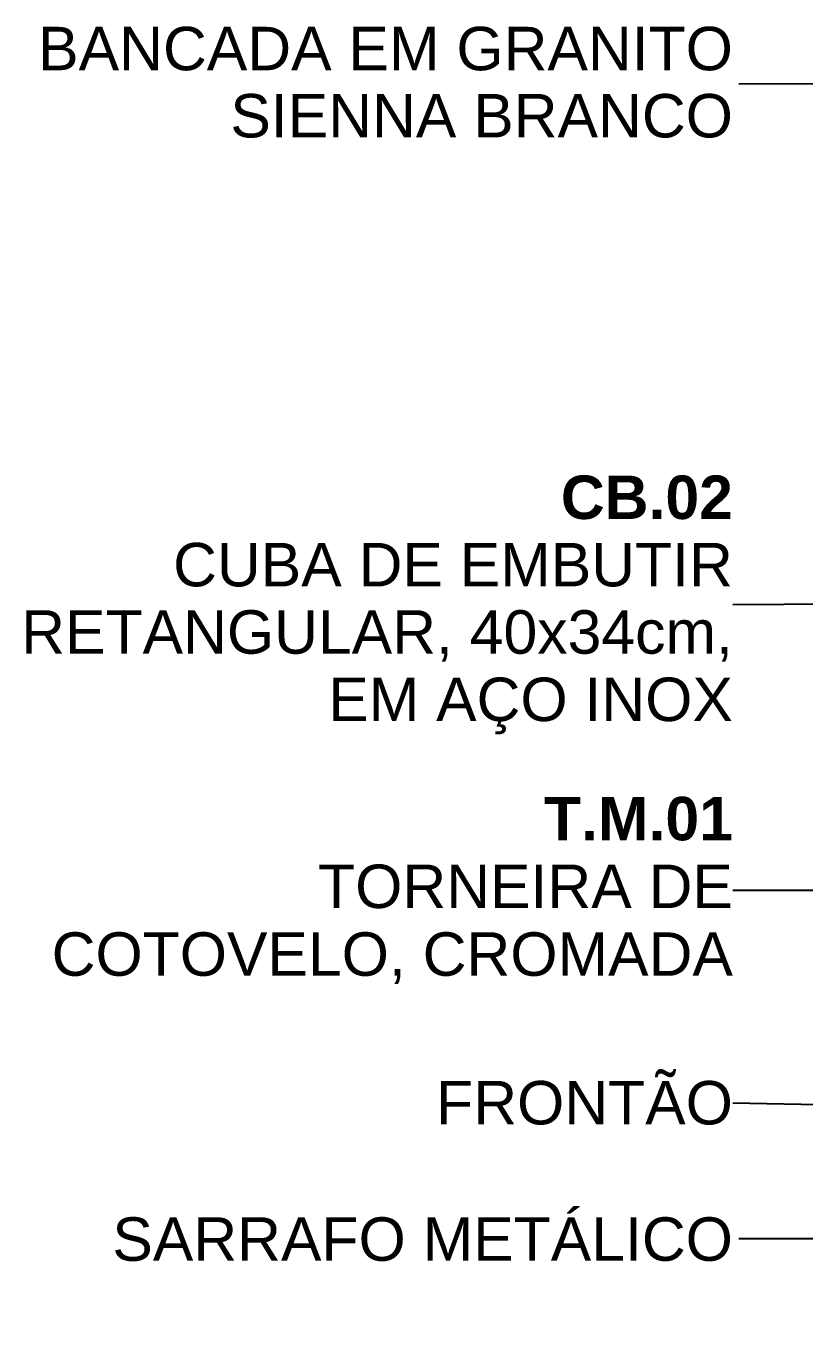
# Model space of a CAD drawing. Header units: metres. Extents: x -1.1 to 45.1, y -1 to 1.8.
# Drawn here: x 27.299 to 27.837, y -0.685 to 0.218 of the extents above; entities that cross this region are included whole.
import ezdxf

# ---------------------------------------------------------------- set-up
doc = ezdxf.new("R2010")
doc.units = ezdxf.units.M
doc.header["$MEASUREMENT"] = 0
doc.layers.add('COTAS DETALHAMENTO.EXEC_Caneta_No__1', color=7, linetype='Continuous', lineweight=40)
doc.layers.add('COTAS DETALHAMENTO.EXEC_Caneta_No__99', color=7, linetype='Continuous', lineweight=20)
doc.layers.add('COTAS DETALHAMENTO.EXEC_Caneta_No__27', color=7, linetype='Continuous', lineweight=0, true_color=0xbd2d17)
doc.styles.add('GENERATED_STYLE_1', font='arial.ttf')
doc.styles.add('GENERATED_STYLE_2', font='arial.ttf')
doc.dimstyles.new('GENERATED_STYLE__20', dxfattribs={"dimtxt": 0.18, "dimasz": 0.03648, "dimexe": 0.18, "dimexo": 0.0625, "dimgap": 0, "dimtad": 0, "dimtih": 1, "dimtoh": 1, "dimdec": 4, "dimzin": 0, "dimdsep": 46, "dimcen": 0.09, "dimadec": 0, "dimazin": 0, "dimtfac": 1, "dimtdec": 4, "dimtmove": 0, "dimatfit": 3, "dimldrblk": 'ARROWHEAD_11', "dimfxl": 0, "dimtolj": 1, "dimtzin": 0, "dimarcsym": 0})

# ---------------------------------------------------------------- blocks, each defined once
blk = doc.blocks.new('ARROWHEAD_11')
at = {"color": 0, "linetype": 'Continuous', "lineweight": 0}
blk.add_line((0, 0), (-1, 0), dxfattribs=at)
at = {"color": 0, "linetype": 'Continuous', "lineweight": 0, "const_width": 0.25, "flags": 128}
blk.add_lwpolyline([(-0.125, 0, 1), (0.125, 0, 1)], format="xyb", close=True, dxfattribs=at)

msp = doc.modelspace()

# ---------------------------------------------------------------- texts
at = {"layer": 'COTAS DETALHAMENTO.EXEC_Caneta_No__1', "color": 7, "linetype": 'Continuous', "lineweight": 40, "insert": (27.78718, -0.18157), "char_height": 0.03, "attachment_point": 6, "line_spacing_factor": 0.929826, "style": 'GENERATED_STYLE_2'}
msp.add_mtext('\\A1;{\\pqr;\\fArial|b1|i0|c0|p0;\\W1.000000;CB.0\\fArial|b1|i0|c0|p0;\\W1.000000;2\\P\\pqr;\\fArial|b0|i0|c0|p0;\\W1.000000;CUBA DE EMBUTIR\\P\\pqr;\\fArial|b0|i0|c0|p0;\\W1.000000;RETANGULAR, 40x34cm,\\P\\pqr;\\fArial|b0|i0|c0|p0;\\W1.000000;EM AÇO INOX}', dxfattribs=at)
at = {"layer": 'COTAS DETALHAMENTO.EXEC_Caneta_No__1', "color": 7, "linetype": 'Continuous', "lineweight": 40, "insert": (27.78718, -0.37858), "char_height": 0.03, "width": 0.4780938, "attachment_point": 6, "line_spacing_factor": 0.93504, "style": 'GENERATED_STYLE_2'}
msp.add_mtext('\\A1;{\\pqr;\\fArial|b1|i0|c0|p0;\\W1.000000;T.M.01\\P\\pqr;\\fArial|b0|i0|c0|p0;\\W1.000000;T\\fArial|b0|i0|c0|p0;\\W1.000000;ORNEIRA DE COTOVELO\\fArial|b0|i0|c0|p0;\\W1.000000;, CROMADA}', dxfattribs=at)
at = {"layer": 'COTAS DETALHAMENTO.EXEC_Caneta_No__99', "color": 7, "linetype": 'Continuous', "lineweight": 20, "insert": (27.78718, 0.17919), "char_height": 0.03, "attachment_point": 6, "line_spacing_factor": 0.927148, "style": 'GENERATED_STYLE_1'}
msp.add_mtext('\\A1;{\\pqr;\\fArial|b0|i0|c0|p0;\\W1.000000;BANCADA EM \\fArial|b0|i0|c0|p0;\\W1.000000;GRANITO\\P\\pqr;\\fArial|b0|i0|c0|p0;\\W1.000000;SIENNA BRANCO}', dxfattribs=at)
at = {"layer": 'COTAS DETALHAMENTO.EXEC_Caneta_No__99', "color": 7, "linetype": 'Continuous', "lineweight": 20, "char_height": 0.03, "attachment_point": 6, "style": 'GENERATED_STYLE_1'}
for s, insert in [('\\A1;{\\pqr;\\fArial|b0|i0|c0|p0;\\W1.000000;FRONTÃO}', (27.78718, -0.52538)), ('\\A1;{\\pqr;\\fArial|b0|i0|c0|p0;\\W1.000000;SARRAFO METÁLICO}', (27.78718, -0.61952))]:
    msp.add_mtext(s, dxfattribs=dict(at, insert=insert))

# ---------------------------------------------------------------- leaders
at = {"layer": 'COTAS DETALHAMENTO.EXEC_Caneta_No__27', "color": 22, "linetype": 'Continuous', "lineweight": 0, "true_color": 0xbd2d17, "annotation_type": 0, "has_hookline": 1, "hookline_direction": 1}
for points, text_width in [([(28.05946, 0.02403), (28.05946, 0.17919), (27.79118, 0.17803)], 0.47439), ([(28.14005, -0.17875), (27.78718, -0.18157)], 0.48399), ([(28.05003, -0.27885), (28.05003, -0.37858), (27.78718, -0.37858)], 0.468), ([(27.97401, -0.52949), (27.78718, -0.52538)], 0.19941), ([(28.09032, -0.6763), (28.09032, -0.61952), (27.79118, -0.61909)], 0.42435)]:
    msp.add_leader(points, dimstyle='GENERATED_STYLE__20', dxfattribs=dict(at, text_width=text_width))

doc.saveas('drawing.dxf')
